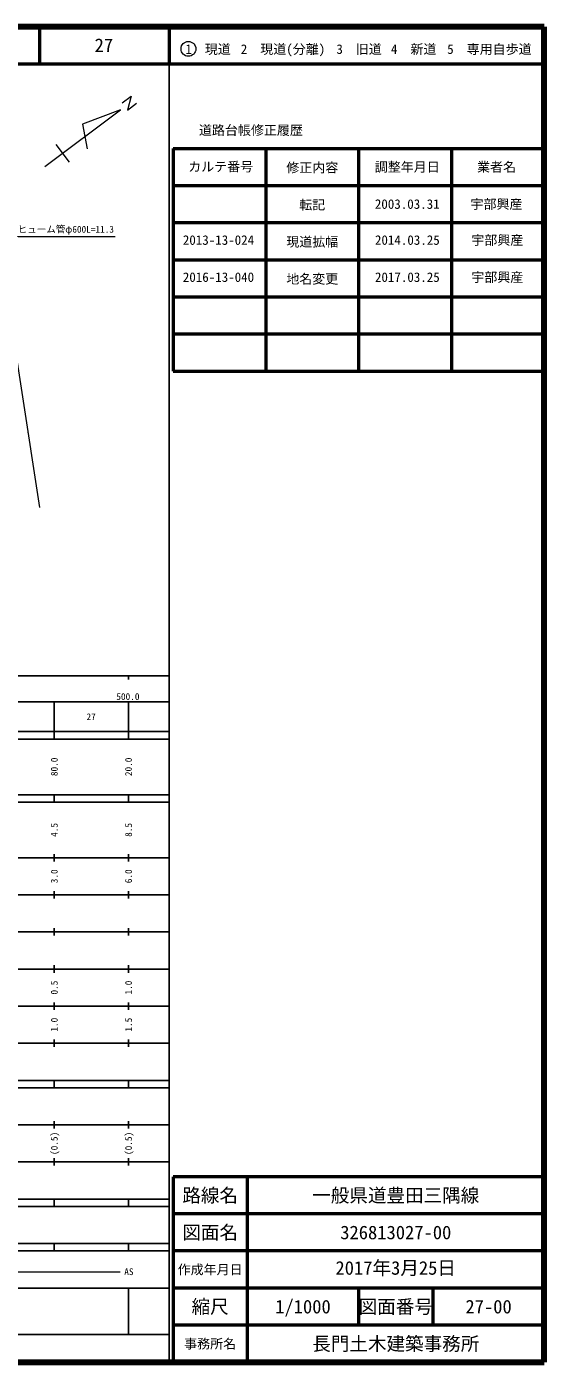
# Model space of a CAD drawing. Units: millimetres, scale not verified. Extents: x 40000 to 680000, y 20000 to 380000.
# Drawn here: x 540589 to 680000, y 20000 to 380000 of the extents above; entities that cross this region are included whole.
import ezdxf
from ezdxf.enums import TextEntityAlignment as Align

# ---------------------------------------------------------------- set-up
doc = ezdxf.new("R2010")
doc.units = ezdxf.units.MM
doc.header["$LTSCALE"] = 1000
for name, color, linetype, lineweight in [('M-BGD', 7, 'Continuous', 13), ('M-STR-HTXT', 7, 'Continuous', 13), ('M-TTL', 2, 'Continuous', 140), ('M-TTL-BAND', 7, 'Continuous', 25), ('M-TTL-FRAM', 2, 'Continuous', 50), ('M-TTL-LINE', 7, 'Continuous', 50), ('M-TTL-TXT', 7, 'Continuous', 13)]:
    doc.layers.add(name, color=color, linetype=linetype, lineweight=lineweight)
doc.styles.add('ＭＳ ゴシック', font='')
doc.styles.get('ＭＳ ゴシック').set_extended_font_data('MS Gothic')

msp = doc.modelspace()

# ---------------------------------------------------------------- linework, layer by layer
at = {"layer": 'M-BGD'}
for p, q in [((566293, 359463), (568691, 361265)), ((568691, 361265), (567735, 357544)), ((545431, 342281), (565815, 357602)), ((565815, 357602), (555619, 353692)), ((567735, 357544), (570133, 359347)), ((555619, 353692), (556826, 347093)), ((548425, 348284), (552030, 343488)), ((534474, 312390), (544051, 250449))]:
    msp.add_line(p, q, dxfattribs=at)
msp.add_open_spline([(540682, 270718), (540682, 270718), (540682, 270718), (540682, 270718)], degree=3, dxfattribs=at)
at = {"layer": 'M-STR-HTXT'}
msp.add_lwpolyline([(532985, 314229), (538141, 323425), (564391, 323425)], dxfattribs=at)
at = {"layer": 'M-TTL'}
for p, q in [((680000, 380000), (40000, 380000)), ((680000, 20000), (680000, 380000)), ((40000, 20000), (680000, 20000))]:
    msp.add_line(p, q, dxfattribs=at)
at = {"layer": 'M-TTL-BAND'}
for p, q in [((579000, 20000), (579000, 370000)), ((40000, 205000), (579000, 205000)), ((568000, 205000), (568000, 204000)), ((68000, 198000), (579000, 198000)), ((548000, 198000), (548000, 188000)), ((568000, 198000), (568000, 188000)), ((40000, 190000), (579000, 190000)), ((40000, 188000), (579000, 188000)), ((40000, 173000), (579000, 173000)), ((548000, 171000), (548000, 173000)), ((568000, 171000), (568000, 173000)), ((40000, 171000), (579000, 171000)), ((40000, 156000), (579000, 156000)), ((548000, 155000), (548000, 157000)), ((568000, 155000), (568000, 157000)), ((46000, 146000), (579000, 146000)), ((548000, 145000), (548000, 147000)), ((568000, 145000), (568000, 147000)), ((548000, 135000), (548000, 137000)), ((568000, 135000), (568000, 137000)), ((52000, 136000), (579000, 136000)), ((46000, 126000), (579000, 126000)), ((548000, 125000), (548000, 127000)), ((568000, 125000), (568000, 127000)), ((52000, 116000), (579000, 116000)), ((548000, 115000), (548000, 117000)), ((568000, 115000), (568000, 117000)), ((46000, 106000), (579000, 106000)), ((548000, 105000), (548000, 107000)), ((568000, 105000), (568000, 107000)), ((40000, 96000), (579000, 96000)), ((40000, 94000), (579000, 94000)), ((548000, 94000), (548000, 96000)), ((568000, 94000), (568000, 96000)), ((49000, 84000), (579000, 84000)), ((548000, 83000), (548000, 85000)), ((568000, 83000), (568000, 85000)), ((40000, 74000), (579000, 74000)), ((548000, 73000), (548000, 75000)), ((568000, 73000), (568000, 75000)), ((40000, 64000), (579000, 64000)), ((40000, 62000), (579000, 62000)), ((548000, 62000), (548000, 64000)), ((568000, 62000), (568000, 64000)), ((40000, 52000), (579000, 52000)), ((548000, 50000), (548000, 52000)), ((568000, 50000), (568000, 52000)), ((40000, 50000), (579000, 50000)), ((40000, 40000), (579000, 40000)), ((568000, 40000), (568000, 27500)), ((68000, 27500), (579000, 27500))]:
    msp.add_line(p, q, dxfattribs=at)
at = {"layer": 'M-TTL-BAND', "lineweight": 13}
msp.add_line((465208, 44406), (565756, 44406), dxfattribs=at)
at = {"layer": 'M-TTL-FRAM'}
for p, q in [((580000, 347197), (580000, 287197)), ((580000, 347197), (680000, 347197)), ((580000, 287197), (680000, 287197)), ((680000, 70000), (580000, 70000)), ((580000, 70000), (580000, 20000))]:
    msp.add_line(p, q, dxfattribs=at)
at = {"layer": 'M-TTL-LINE'}
for p, q in [((543997, 380000), (543997, 370000)), ((579000, 380000), (579000, 370000)), ((40000, 370000), (680000, 370000)), ((605000, 347197), (605000, 287197)), ((630000, 347197), (630000, 287197)), ((655000, 347197), (655000, 287197)), ((580000, 337197), (680000, 337197)), ((580000, 327197), (680000, 327197)), ((580000, 317197), (680000, 317197)), ((580000, 307197), (680000, 307197)), ((580000, 297197), (680000, 297197)), ((600000, 70000), (600000, 20000)), ((680000, 60000), (580000, 60000)), ((680000, 50000), (580000, 50000)), ((680000, 40000), (580000, 40000)), ((630000, 40000), (630000, 30000)), ((650000, 40000), (650000, 30000)), ((680000, 30000), (580000, 30000))]:
    msp.add_line(p, q, dxfattribs=at)
at = {"layer": 'M-TTL-TXT'}
msp.add_circle((584147, 374034), 2000, dxfattribs=at)

# ---------------------------------------------------------------- texts
at = {"layer": 'M-STR-HTXT', "style": 'ＭＳ ゴシック'}
msp.add_text('ヒューム管φ600L=11.3', height=1833, dxfattribs=at).set_placement((538141, 323925), align=Align.BOTTOM_LEFT)
at = {"layer": 'M-TTL-BAND', "style": 'ＭＳ ゴシック'}
for s, p in [('500.0', (567844, 199445)), ('27', (557936, 194000)), ('AS', (568109, 44406))]:
    msp.add_text(s, height=1833, dxfattribs=at).set_placement(p, align=Align.MIDDLE_CENTER)
for s, p in [('80.0', (548000, 180500)), ('20.0', (568000, 180500)), ('4.5', (548000, 163500)), ('8.5', (568000, 163500)), ('3.0', (548000, 151000)), ('6.0', (568000, 151000)), ('0.5', (548000, 121000)), ('1.0', (568000, 121000)), ('1.0', (548000, 111000)), ('1.5', (568000, 111000)), ('(0.5)', (548000, 79000)), ('(0.5)', (568000, 79000))]:
    msp.add_text(s, height=1833, rotation=90, dxfattribs=at).set_placement(p, align=Align.MIDDLE_CENTER)
at = {"layer": 'M-TTL-TXT', "style": 'ＭＳ ゴシック'}
for s, height, p in [('27', 3666, (561372, 375000)), ('1\u3000現道', 2566, (589448, 373958)), ('2\u3000現道(分離)', 2566, (609619, 373958)), ('3\u3000旧道', 2566, (630121, 373958)), ('4\u3000新道', 2566, (644824, 373958)), ('5\u3000専用自歩道', 2566, (665228, 373958)), ('道路台帳修正履歴', 2566, (600968, 352113)), ('カルテ番号', 2566, (592839, 342277)), ('修正内容', 2566, (617509, 342023)), ('調整年月日', 2566, (643089, 342197)), ('業者名', 2566, (667134, 342197)), ('転記', 2566, (617509, 332023)), ('2003.03.31', 2566, (643089, 332197)), ('宇部興産', 2566, (667134, 332197)), ('現道拡幅', 2566, (617509, 322023)), ('地名変更', 2566, (617509, 312023)), ('路線名', 3666, (590000, 65000)), ('一般県道豊田三隅線', 3666, (640000, 65000)), ('図面名', 3666, (590000, 55000)), ('326813027-00', 3666, (640000, 55000)), ('作成年月日', 2566, (590000, 45000)), ('縮尺', 3666, (590000, 35000)), ('1/1000', 3666, (615000, 35000)), ('図面番号', 3666, (640000, 35000)), ('27-00', 3666, (665000, 35000)), ('事務所名', 2566, (590000, 25000)), ('長門土木建築事務所', 3666, (640000, 25000))]:
    msp.add_text(s, height=height, dxfattribs=at).set_placement(p, align=Align.MIDDLE_CENTER)
for s, height, p in [('宇部興産', 2566, (660346, 320442)), ('2013-13-024', 2566, (582640, 320442)), ('2014.03.25', 2566, (634390, 320442)), ('2016-13-040', 2566, (582640, 310442)), ('2017.03.25', 2566, (634390, 310442)), ('宇部興産', 2566, (660346, 310442)), ('2017年3月25日', 3666, (623750, 42500))]:
    msp.add_text(s, height=height, dxfattribs=at).set_placement(p, align=Align.BOTTOM_LEFT)

doc.saveas('drawing.dxf')
